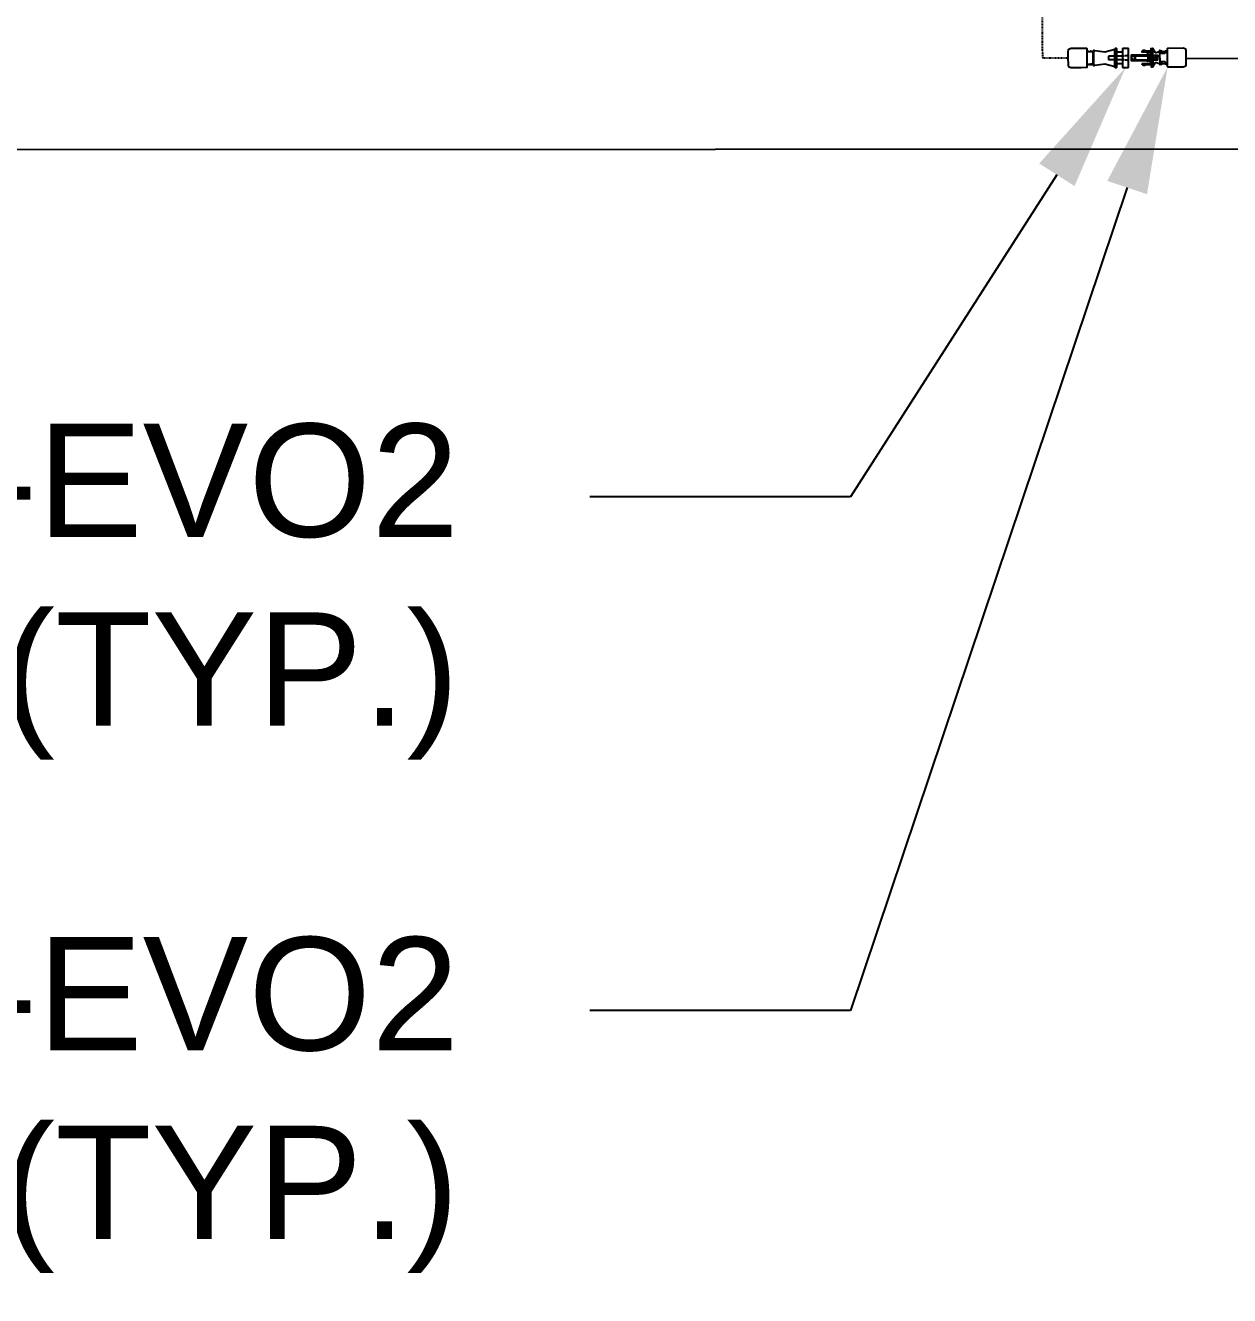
# Model space of a CAD drawing. Header units: feet. Extents: x -9903 to 12307, y -41 to 4121.
# Drawn here: x 1199.1 to 1411.8, y 1112 to 1336.4 of the extents above; entities that cross this region are included whole.
import ezdxf
from ezdxf import colors
from ezdxf.entities.mleader import LeaderData, LeaderLine
from ezdxf.lldxf.tags import DXFTag
from ezdxf.math import Vec2, Vec3

# ---------------------------------------------------------------- set-up
doc = ezdxf.new("R2010")
doc.units = ezdxf.units.FT
doc.header["$MEASUREMENT"] = 0
doc.linetypes.add('HIDDEN', pattern=[0.375, 0.25, -0.125])
for name, color, linetype in [('E-HARN-COMP', 8, 'Continuous'), ('E-TRNK-CABL-NEG', 6, 'HIDDEN'), ('G-ANNO-TEXT', 1, 'Continuous'), ('PV-DC-CABL-UG+', 5, 'DC+'), ('PV-DC-CABL-UG-', 10, 'DC-')]:
    doc.layers.add(name, color=color, linetype=linetype)
doc.styles.add('NEI-A', font='arial.ttf')
tags = doc.linetypes.add('DC+', pattern='A,0.176989,-0.049113,["DC+",NEI-A,S=0.1,R=0,X=0,Y=-0.05],-0.049113,-0.250887,0.176989', length=0.703091).pattern_tags.tags
tags[6] = DXFTag(74, 10)
tags = doc.linetypes.add('DC-', pattern='A,0.176989,-0.049113,["DC-",NEI-A,S=0.1,R=0,X=0,Y=-0.05],-0.049113,-0.250887,0.176989', length=0.703091).pattern_tags.tags
tags[6] = DXFTag(74, 10)

# ---------------------------------------------------------------- blocks, each defined once
blk = doc.blocks.new('A$C2C7A52CE')
at = {"layer": 'E-HARN-COMP'}
for p, q in [((-0.496, 0.086, 0.079), (-0.494, 0.085, 0.079)), ((-0.496, -0.086, 0.079), (-0.494, -0.085, 0.079))]:
    blk.add_line(p, q, dxfattribs=at)
for points, elevation in [([(-0.634, -0.1), (-0.636, -0.098), (-0.636, 0.098), (-0.634, 0.1), (-0.576, 0.1), (-0.573, 0.097), (-0.573, -0.097), (-0.576, -0.1), (-0.634, -0.1)], -0.033), ([(-0.634, 0.031), (-0.629, 0.031), (-0.629, 0.022), (-0.598, 0.022)], 0.079), ([(-0.573, 0.062), (-0.571, 0.06), (-0.515, 0.06), (-0.512, 0.062)], 0.015), ([(-0.509, -0.1), (-0.512, -0.097), (-0.512, 0.097), (-0.509, 0.1), (-0.496, 0.1), (-0.496, -0.1), (-0.509, -0.1)], -0.033), ([(-0.493, 0.097), (-0.493, 0.093), (-0.491, 0.089), (-0.389, 0.062), (-0.284, 0.075), (-0.281, 0.078), (-0.27, 0.078), (-0.27, -0.078), (-0.281, -0.078), (-0.284, -0.075), (-0.389, -0.062), (-0.491, -0.089), (-0.493, -0.097), (-0.493, 0.097)], -0.033), ([(-0.27, -0.078), (-0.267, -0.075), (-0.267, 0.075), (-0.27, 0.078)], -0.033), ([(-0.267, 0.069), (-0.263, 0.065), (-0.246, 0.065), (-0.246, 0.072), (-0.237, 0.072), (-0.237, 0.065), (-0.222, 0.065), (-0.218, 0.072), (-0.216, 0.072), (-0.212, 0.065), (-0.209, 0.065), (-0.204, 0.072), (-0.203, 0.072)], 0.079), ([(-0.003, -0.087), (-0.006, -0.091), (-0.033, -0.1), (-0.141, -0.1), (-0.198, -0.098), (-0.203, -0.095), (-0.203, 0.094), (-0.198, 0.098), (-0.141, 0.1), (-0.034, 0.1), (-0.006, 0.09), (-0.003, 0.087), (0, 0.059), (0, 0.002), (-0.002, -0.07), (-0.003, -0.087)], -0.024), ([(-0.634, -0.031), (-0.629, -0.031), (-0.629, -0.022), (-0.598, -0.022)], 0.079), ([(-0.573, -0.063), (-0.571, -0.06), (-0.515, -0.06), (-0.512, -0.063)], 0.015), ([(-0.267, -0.069), (-0.263, -0.065), (-0.246, -0.065), (-0.246, -0.072), (-0.237, -0.072), (-0.237, -0.065), (-0.229, -0.065), (-0.225, -0.073), (-0.223, -0.073), (-0.218, -0.065), (-0.215, -0.065), (-0.211, -0.073), (-0.209, -0.073), (-0.205, -0.065), (-0.203, -0.065)], -0.039)]:
    blk.add_lwpolyline(points, dxfattribs=dict(at, elevation=elevation))
for points in [[(-0.59, 0.018), (-0.426, 0.018)], [(-0.426, 0.018), (-0.426, -0.018)], [(-0.59, -0.018), (-0.426, -0.018)]]:
    blk.add_lwpolyline(points, dxfattribs=at)
blk = doc.blocks.new('A$C084F4888')
at = {"layer": 'E-HARN-COMP'}
for p, q in [((0.523, 0.021, 0.006), (0.415, 0.021, 0.006)), ((0.54, 0.017, 0.006), (0.568, 0.017, 0.006)), ((0.523, -0.021, 0.006), (0.415, -0.021, 0.006)), ((0.54, -0.017, 0.006), (0.568, -0.017, 0.006))]:
    blk.add_line(p, q, dxfattribs=at)
for points, elevation in [([(0.196, -0.096), (0.2, -0.092), (0.2, 0.092), (0.196, 0.097), (0.034, 0.098), (0.006, 0.089), (0.003, 0.086), (0.001, 0.071), (0, 0.031), (0, -0.01), (0.001, -0.072), (0.003, -0.086), (0.033, -0.098), (0.196, -0.096)], -0.011), ([(0.2, 0.068), (0.202, 0.064), (0.203, 0.062), (0.203, 0.056), (0.204, 0.056), (0.205, 0.062), (0.205, 0.064), (0.209, 0.072), (0.212, 0.072), (0.216, 0.064), (0.217, 0.056), (0.22, 0.056)], 0.053), ([(0.275, 0.077), (0.275, -0.077), (0.277, -0.074), (0.277, -0.063), (0.282, -0.059), (0.294, -0.059), (0.314, -0.052), (0.322, -0.052), (0.326, -0.054), (0.351, -0.097), (0.353, -0.098), (0.353, 0.098), (0.35, 0.096), (0.326, 0.054), (0.322, 0.052), (0.314, 0.052), (0.294, 0.059), (0.282, 0.059), (0.277, 0.063), (0.277, 0.074), (0.275, 0.077)], 0), ([(0.353, 0.086), (0.366, 0.086)], 0.004), ([(0.466, 0.063), (0.466, 0.065), (0.457, 0.073), (0.45, 0.076), (0.431, 0.076), (0.433, 0.07), (0.373, 0.07), (0.369, 0.075), (0.369, 0.096), (0.366, 0.098), (0.366, -0.098), (0.369, -0.096), (0.369, -0.075), (0.373, -0.07), (0.433, -0.07), (0.431, -0.076), (0.45, -0.076), (0.457, -0.073), (0.466, -0.065), (0.466, -0.063), (0.464, -0.062), (0.373, -0.059), (0.369, -0.055), (0.369, -0.044), (0.371, -0.042), (0.371, 0.042), (0.369, 0.044), (0.369, 0.055), (0.373, 0.059)], 0.027), ([(0.373, 0.059), (0.464, 0.062), (0.466, 0.063)], 0.027), ([(0.2, -0.067), (0.203, -0.072), (0.205, -0.072), (0.209, -0.064), (0.212, -0.064), (0.216, -0.072), (0.218, -0.072), (0.223, -0.064), (0.223, -0.062)], 0.006), ([(0.353, -0.086), (0.366, -0.086)], 0.004)]:
    blk.add_lwpolyline(points, dxfattribs=dict(at, elevation=elevation))
for points in [[(0.266, 0.077), (0.264, 0.074), (0.264, 0.067), (0.259, 0.062), (0.252, 0.062), (0.252, 0.064), (0.227, 0.064), (0.227, 0.062), (0.226, 0.062), (0.222, 0.062), (0.22, 0.06), (0.22, 0.05), (0.221, 0.047), (0.223, 0.045), (0.226, 0.044), (0.26, 0.044), (0.263, 0.045), (0.264, 0.048), (0.264, 0.067)], [(0.371, 0.037), (0.38, 0.037)], [(0.38, -0.042), (0.38, 0.042), (0.381, 0.041), (0.381, -0.041), (0.38, -0.042)], [(0.382, 0.035), (0.385, 0.034), (0.385, -0.034), (0.382, -0.035), (0.382, 0.035), (0.381, 0.039)], [(0.385, 0.029), (0.392, 0.029)], [(0.397, 0.039), (0.396, 0.035), (0.392, 0.034), (0.392, -0.034), (0.396, -0.035), (0.396, 0.035)], [(0.398, 0.042), (0.397, 0.041), (0.397, -0.041), (0.398, -0.042), (0.398, 0.042)], [(0.398, 0.037), (0.403, 0.037)], [(0.403, 0.042), (0.406, 0.041), (0.41, 0.038), (0.41, 0.034), (0.414, 0.032), (0.573, 0.032), (0.574, 0.031), (0.575, 0.024), (0.575, -0.024), (0.575, -0.03), (0.573, -0.032), (0.414, -0.032), (0.41, -0.038), (0.406, -0.041), (0.405, -0.042), (0.403, -0.042), (0.403, 0.042)], [(0.537, 0.024), (0.538, 0.022), (0.538, -0.022), (0.537, -0.024), (0.537, 0.024)], [(0.575, 0.024), (0.57, 0.019), (0.57, -0.019), (0.575, -0.024)], [(0.266, -0.077), (0.264, -0.074), (0.264, -0.067), (0.259, -0.062), (0.252, -0.062), (0.252, -0.064), (0.227, -0.064), (0.227, -0.062), (0.226, -0.062), (0.222, -0.062), (0.22, -0.06), (0.22, -0.05), (0.221, -0.047), (0.223, -0.045), (0.226, -0.044), (0.26, -0.044), (0.263, -0.045), (0.264, -0.048), (0.264, -0.067)], [(0.371, -0.037), (0.38, -0.037)], [(0.381, -0.039), (0.382, -0.035)], [(0.385, -0.029), (0.392, -0.029)], [(0.396, -0.035), (0.397, -0.039)], [(0.398, -0.037), (0.403, -0.037)]]:
    blk.add_lwpolyline(points, dxfattribs=at)
at = {"layer": 'E-HARN-COMP', "elevation": 0.063}
blk.add_lwpolyline([(0.351, 0.024), (0.299, 0.024), (0.299, -0.024), (0.351, -0.024)], close=True, dxfattribs=at)
at = {"layer": 'E-HARN-COMP'}
blk.add_circle((0.318, 0, 0.052), 0.0136, dxfattribs=at)

msp = doc.modelspace()

# ---------------------------------------------------------------- linework, layer by layer
at = {"layer": 'E-TRNK-CABL-NEG', "ltscale": 0.1}
msp.add_lwpolyline([(1378.38, 1402.04), (1378.75, 1330.72), (1383.25, 1330.72)], dxfattribs=at)
at = {"layer": 'PV-DC-CABL-UG+', "ltscale": 0.6}
msp.add_lwpolyline([(1404.17, 1330.61), (2033.38, 1330.67)], dxfattribs=at)
at = {"layer": 'PV-DC-CABL-UG-', "ltscale": 0.6}
msp.add_lwpolyline([(166.68, 1314.28), (2013.57, 1314.75)], dxfattribs=at)

# ---------------------------------------------------------------- block references
at = {"layer": 'E-HARN-COMP', "xscale": -16.84716062325401, "yscale": 16.84716062325401, "zscale": 16.84716062325401}
msp.add_blockref('A$C2C7A52CE', (1383.25, 1330.68, 0.4), dxfattribs=at)
at = {"layer": 'E-HARN-COMP', "xscale": 16.84716062325401, "yscale": 16.84716062325401, "zscale": 16.84716062325401, "rotation": 180.6156573093305}
msp.add_blockref('A$C084F4888', (1404.17, 1330.79, -0.15), dxfattribs=at)
msp.add_blockref('A$C084F4888', (1404.17, 1330.79, -0.15), dxfattribs=at)

# ---------------------------------------------------------------- next in the draw order: leaders
at = {"layer": 'G-ANNO-TEXT'}
ml = msp.add_multileader_mtext('Standard', dxfattribs=at)
ml.set_content('MALE MC4-EVO2 CONNECTOR (TYP.)', color=256, style='NEI-A')
ml.set_leader_properties()
ml.build(insert=Vec2(0, 0))
ml.multileader.update_dxf_attribs({"dogleg_length": 0.36, "arrow_head_size": 22.51})
ctx = ml.context
ctx.base_point, ctx.char_height, ctx.arrow_head_size, ctx.landing_gap_size, ctx.plane_origin = Vec3(986.57, 1162.41), 20, 22.51, 23.05, Vec3(7310.32, -4620.16)
ctx.text_align_type = 2
notes = []
notes.append((ctx, [(1, (1, 1, 0), (1344.89, 1162.41), (-1, 0), 46.1, [(1, [(1400.89, 1329.12)], 0, [])])]))
ctx.mtext.insert, ctx.mtext.width, ctx.mtext.alignment, ctx.mtext.flow_direction = Vec3(1275.74, 1175.35), 275.0109, 3, 5
ctx.mtext.has_bg_fill, ctx.mtext.bg_color, ctx.mtext.bg_scale_factor, ctx.mtext.bg_transparency, ctx.mtext.use_window_bg_color = 1, -1073741824, 1.5, 0, 1
for ctx, leaders in notes:
    for number, flags, end, landing, length, lines in leaders:
        leader = LeaderData()
        leader.index, (leader.has_last_leader_line, leader.has_dogleg_vector, leader.attachment_direction) = number, flags
        leader.last_leader_point, leader.dogleg_vector, leader.dogleg_length = Vec3(end), Vec3(landing), length
        for number, points, colour, breaks in lines:
            line = LeaderLine()
            line.index, line.vertices, line.color, line.breaks = number, Vec3.list(points), colors.encode_raw_color(colour), breaks
            leader.lines.append(line)
        ctx.leaders.append(leader)

# ---------------------------------------------------------------- next in the draw order: leaders
ml = msp.add_multileader_mtext('Standard', dxfattribs=at)
ml.set_content('FEMALE MC4-EVO2 CONNECTOR (TYP.)', color=256, style='NEI-A')
ml.set_leader_properties()
ml.build(insert=Vec2(0, 0))
ml.multileader.update_dxf_attribs({"dogleg_length": 0.36, "arrow_head_size": 22.51})
ctx = ml.context
ctx.base_point, ctx.char_height, ctx.arrow_head_size, ctx.landing_gap_size, ctx.plane_origin = Vec3(986.57, 1253.12, 0.19), 20, 22.51, 23.05, Vec3(7298.35, -4620.28, 0.19)
ctx.text_align_type = 2
notes = []
notes.append((ctx, [(1, (1, 1, 0), (1344.89, 1253.12, 0.19), (-1, 0), 46.1, [(1, [(1393.45, 1329, 0.19)], 0, [])])]))
ctx.mtext.insert, ctx.mtext.width, ctx.mtext.alignment, ctx.mtext.flow_direction = Vec3(1275.74, 1266.06, 0.19), 269.3713, 3, 5
ctx.mtext.has_bg_fill, ctx.mtext.bg_color, ctx.mtext.bg_scale_factor, ctx.mtext.bg_transparency, ctx.mtext.use_window_bg_color = 1, -1073741824, 1.5, 0, 1
for ctx, leaders in notes:
    for number, flags, end, landing, length, lines in leaders:
        leader = LeaderData()
        leader.index, (leader.has_last_leader_line, leader.has_dogleg_vector, leader.attachment_direction) = number, flags
        leader.last_leader_point, leader.dogleg_vector, leader.dogleg_length = Vec3(end), Vec3(landing), length
        for number, points, colour, breaks in lines:
            line = LeaderLine()
            line.index, line.vertices, line.color, line.breaks = number, Vec3.list(points), colors.encode_raw_color(colour), breaks
            leader.lines.append(line)
        ctx.leaders.append(leader)

doc.saveas('drawing.dxf')
